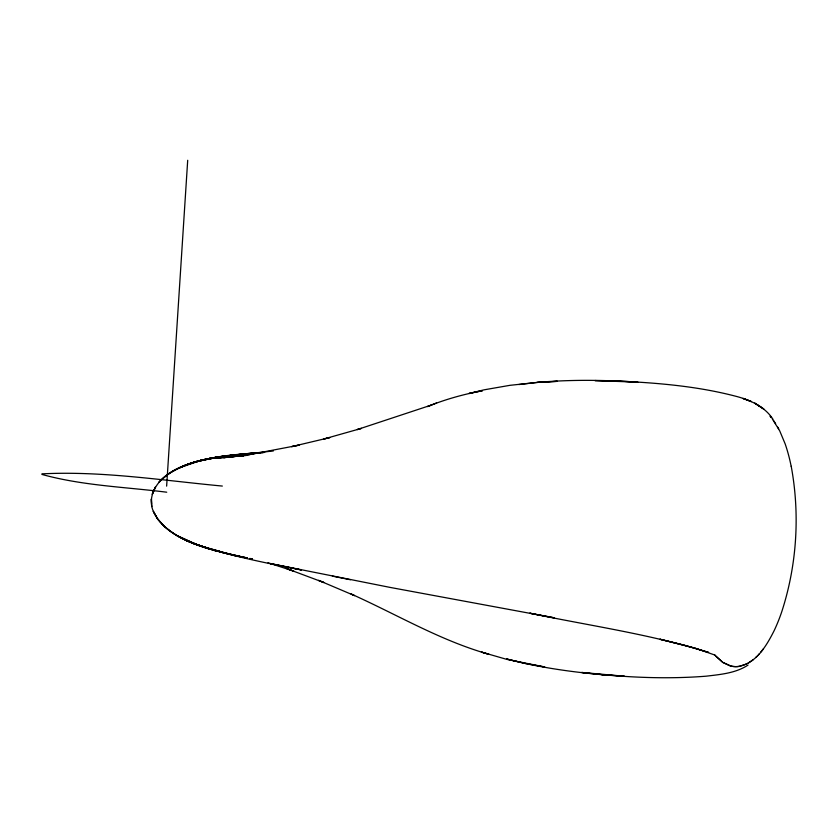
<?xml version="1.0" encoding="UTF-8"?>
<svg xmlns="http://www.w3.org/2000/svg" width="838" height="838" viewBox="0 0 838 838"><rect width="100%" height="100%" fill="white"/><g stroke="black" fill="none" stroke-linecap="round" stroke-linejoin="round"><path stroke-width="1.26" d="M166.636 486.134L187.702 160.278M714.699 654.918L722.785 662.397L731.04 666.084A21.233 21.107 -4.3 0 0 738.089 666.524C756.169 663.591 766.519 645.7 774.103 630.752A176.661 175.571 -4.3 0 0 781.77 611.698C796.917 565.084 800.133 514.469 791.208 466.274M763.376 648.874L760.852 652.069M758.296 654.949L759.574 653.546M755.729 657.505L757.018 656.269M753.153 659.736L748.02 663.225M748.03 665.068C735.691 673.228 720.46 674.475 706.183 676.182C664.712 679.45 622.959 677.282 581.687 672.453L624.415 676.235L601.694 674.642L604.146 674.852C571.296 672.045 538.53 667.383 506.623 658.961L525.206 663.466L544.763 666.985L506.686 659.349L481.389 652.058L488.963 654.3C440.379 640.641 396.845 614.453 351.059 593.964L354.537 595.629L318.566 580.357L323.918 582.536L286.984 568.73L293.834 571.149L268.003 562.748M746.742 663.905L739.294 666.367A21.474 21.338 -4.3 0 1 729.846 665.77L722.785 662.397L715.83 656.227M436.577 402.942L427.558 406.587C445.198 399.349 463.718 394.258 482.437 390.738L468.955 393.493L483.987 389.848L509.902 385.333L537.525 382.39L557.28 381.353L537.525 382.39L518.858 384.558M264.127 452.489C232.849 454.542 200.376 456.281 172.157 471.501C158.372 478.969 146.388 495.457 153.375 511.442C161.703 529.333 180.558 539.085 198.376 545.266C231.948 556.401 266.767 563.105 301.397 569.966L270.464 563.576L390.131 587.417L554.274 617.826L529.752 613.175C589.439 625.724 650.288 634.146 708.602 652.414L684.237 645.166L659.862 639.216L695.205 648.162L714.898 655.065M201.298 460.303L179.426 467.793C196.804 459.737 216.204 456.804 235.153 455.16L217.974 456.857L193.599 462.398L211.616 457.925L228.198 455.82C208.892 457.883 189.22 461.853 172.157 471.501C192.499 460.282 216.057 456.291 239.06 455.422C210.872 457.098 179.437 461.151 158.864 482.374C175.006 465.048 199.465 459.884 221.965 456.563M430.774 405.267L357.239 429.58L361.419 428.386L323.751 439.028L329.847 437.572L291.603 446.644L299.208 445.125L248.268 454.835L259.969 452.541M203.823 460.041L200.073 460.774L225.076 455.872L206.326 459.549M211.742 458.302L239.186 455.809L227.569 456.301L211.742 458.302L232.964 455.82L240.621 455.725M209.689 458.815L211.993 458.396M215.031 457.957L232.901 454.971L215.46 457.768M259.005 452.73L234.818 456.207M219.242 457.171L223.034 456.574M247.168 455.348L237.374 455.746L223.694 457.716L247.21 455.044M220.404 457.077L224.113 456.563M226.574 456.218L241.407 454.144L225.516 456.218L273.324 450.97M225.548 456.239L260.272 452.719L244.026 453.84L262.975 452.604M247.147 455.348L215.89 458.271L239.186 455.809M235.719 455.935L247.137 455.055M537.053 382.442C570.605 379.499 604.366 379.907 637.948 382.191L594.917 380.578L617.47 381.007L615.144 380.923C656.531 382.757 698.274 386.098 738.393 396.95C751.686 400.763 765.063 407.142 772.866 419.084M242.863 455.642L227.643 456.679L242.863 455.642L237.374 455.746M240.558 455.83L222.918 456.867L243.041 455.82M242.989 455.862L219.011 457.527L240.956 455.966M232.964 455.82L240.422 455.746M239.762 455.652L243.607 455.621M166.741 492.21C125.166 486.983 82.313 485.663 41.9 474.413L41.952 473.858C102.016 470.809 162.499 480.457 222.342 486.061M249.871 558.506L252.322 558.967M247.262 557.982L232.377 555.102L247.399 558.024M249.745 558.464L252.228 558.946M332.372 576.125L350.42 579.749M246.194 557.731L222.814 552.619L242.905 557.102M213.648 549.812L203.487 547.162L186.046 540.447L209.207 548.984L191.797 542.846L215.701 550.828L198.376 545.266L230.859 554.536C206.462 548.691 180.411 542.029 161.923 524.043C177.373 539.263 198.721 546.208 219.315 551.299L214.779 550.105M239.448 556.401L213.931 550.157L230.859 554.536M189.859 541.463L177.206 535.733L198.564 545.349L192.164 542.511M772.364 418.979L779.728 430.9L785.206 444.004A174.377 173.309 -4.3 0 1 791.166 466.284M773.464 420.446L775.621 423.619M777.716 427.108L778.732 428.962M151.846 506.581L151.385 498.998L151.605 503.722M153.364 491.581L152.212 494.347L155.501 486.951L153.364 491.581M247.964 454.667L225.275 457.15L247.964 454.667M747.444 400.093L742.929 398.406L751.393 401.601L747.444 400.093M759.301 406.105L754.682 403.088L763.837 409.08L759.301 406.105M160.383 522.022L157.743 519.193L153.375 511.442L157.743 519.193L164.709 526.746L160.383 522.022M771.253 417.586L770.122 416.276L771.243 417.586"/></g></svg>
